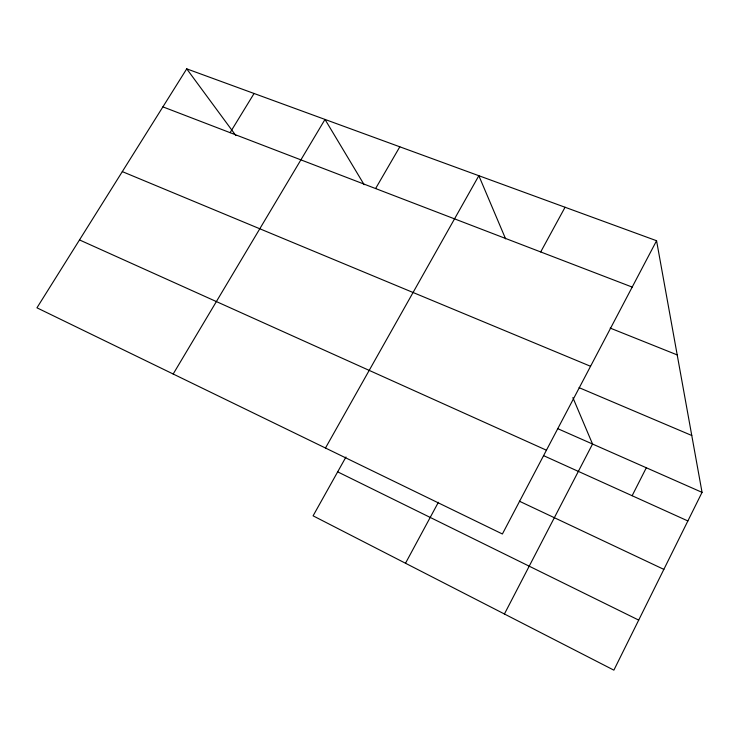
<?xml version="1.0" encoding="UTF-8"?>
<svg xmlns="http://www.w3.org/2000/svg" width="739" height="739" viewBox="0 0 739 739"><rect width="100%" height="100%" fill="white"/><g stroke="black" fill="none" stroke-linecap="round" stroke-linejoin="round"><path stroke-width="1.11" d="M656.565 240.729L502.391 533.992L36.95 307.812L186.727 68.847L656.565 240.729L702.05 492.359L613.878 670.153L313.087 515.831L345.981 456.979M632.131 495.721L646.32 467.759M504.423 613.998L592.539 444.028L572.882 397.628M405.499 563.247L438.384 502.271M540.699 251.944L565.058 207.253M325.474 448.019L478.844 175.706L505.605 238.863M375.606 188.547L399.817 146.802M173.175 374.017L325.003 119.432L364.142 184.704M230.097 132.669L254.077 93.483M162.903 106.869L632.196 287.083M610.192 328.088L677.21 354.914M122.314 171.614L590.563 366.285M579.071 387.652L691.769 435.493M557.89 428.731L702.05 492.359M79.507 239.926L546.444 450.208M543.71 455.704L687.87 520.949M519.388 501.208L663.853 569.381M337.658 471.851L638.699 620.104M186.727 68.847L235.852 135.56"/></g></svg>
